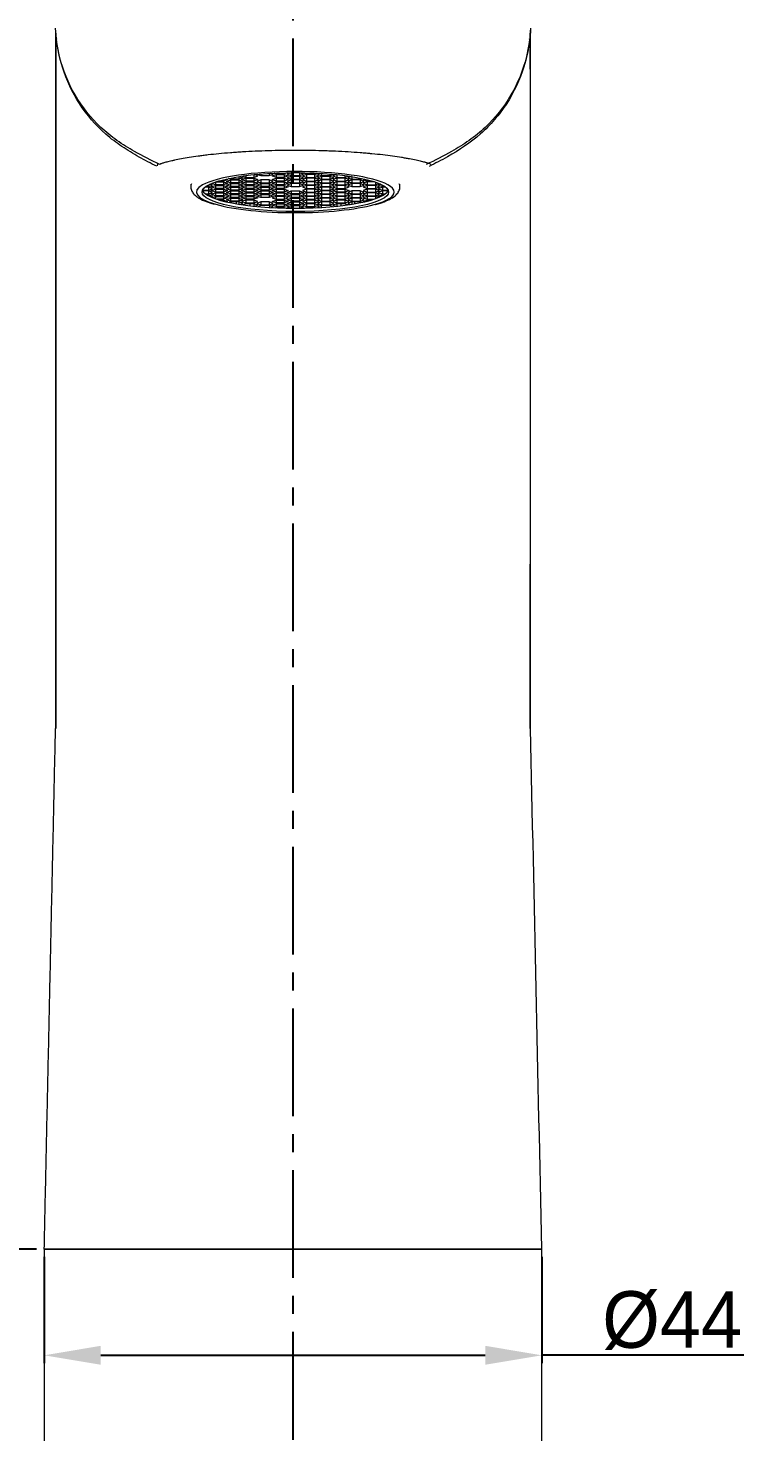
# Model space of a CAD drawing. Extents: x 8750 to 9170, y -15794 to -15200.
# Drawn here: x 8811.1 to 8874.4, y -15522.1 to -15398.1 of the extents above; entities that cross this region are included whole.
import ezdxf

# ---------------------------------------------------------------- set-up
doc = ezdxf.new("R2010")
doc.units = 0
doc.header["$MEASUREMENT"] = 0
doc.linetypes.add('CENTER2', pattern=[28.575, 19.05, -3.175, 3.175, -3.175])
doc.linetypes.add('HIDDEN2', pattern=[4.7625, 3.175, -1.5875])
doc.layers.get('DEFPOINTS').update_dxf_attribs({"linetype": 'CONTINUOUS'})
doc.layers.add('1', color=4, linetype='HIDDEN2', lineweight=13)
doc.layers.add('5', color=2, linetype='CONTINUOUS', lineweight=9)
doc.layers.add('CENTER', color=1, linetype='CENTER2')
doc.styles.get("Standard").update_dxf_attribs({"font": 'Gulim.ttf'})
doc.dimstyles.new('STANDARD$0', dxfattribs={"dimtxt": 3.5, "dimasz": 2.5, "dimexe": 0.7, "dimexo": 0.7, "dimgap": 0.5, "dimtad": 3, "dimdec": 4, "dimdsep": 46, "dimtxsty": 'Standard', "dimcen": 0, "dimclrd": 2, "dimclre": 2, "dimclrt": 4, "dimadec": 0, "dimazin": 0, "dimtp": 0.2, "dimtm": 0.1, "dimtfac": 0.5, "dimtdec": 4, "dimtmove": 1, "dimatfit": 3, "dimfxl": 0, "dimtolj": 1, "dimarcsym": 0})

# ---------------------------------------------------------------- blocks, each defined once
blk = doc.blocks.new('*D6')
at = {"layer": '5', "color": 2, "lineweight": -2}
for p, q in [((8813.33, -15395.96), (8797.39, -15395.96)), ((8798.09, -15400.96), (8798.09, -15500.96)), ((8811.84, -15505.96), (8797.39, -15505.96))]:
    blk.add_line(p, q, dxfattribs=at)
at = {"layer": '5', "color": 2}
for points in [[(8797.26, -15400.96), (8798.93, -15400.96), (8798.09, -15395.96)], [(8797.26, -15500.96), (8798.93, -15500.96), (8798.09, -15505.96)]]:
    blk.add_solid(points, dxfattribs=at)
at = {"layer": 'DEFPOINTS', "color": 0}
for p in [(8814.03, -15395.96), (8798.09, -15505.96), (8812.54, -15505.96)]:
    blk.add_point(p, dxfattribs=at)
at = {"layer": '5', "color": 4, "insert": (8793.57, -15446.9), "char_height": 5, "attachment_point": 5, "rotation": 90}
blk.add_mtext('\\A1;110', dxfattribs=at)
blk = doc.blocks.new('*D1')
at = {"layer": '5', "color": 2, "lineweight": -2}
for p, q in [((8812.53, -15506.66), (8812.53, -15516.05)), ((8856.53, -15506.66), (8856.53, -15516.05)), ((8817.53, -15515.35), (8851.53, -15515.35)), ((8874.4, -15515.35), (8856.53, -15515.35))]:
    blk.add_line(p, q, dxfattribs=at)
at = {"layer": '5', "color": 2}
for points in [[(8817.53, -15514.51), (8817.53, -15516.18), (8812.53, -15515.35)], [(8851.53, -15514.51), (8851.53, -15516.18), (8856.53, -15515.35)]]:
    blk.add_solid(points, dxfattribs=at)
at = {"layer": 'DEFPOINTS', "color": 0}
for p in [(8812.53, -15505.96), (8856.53, -15505.96), (8856.53, -15515.35)]:
    blk.add_point(p, dxfattribs=at)
at = {"layer": '5', "color": 4, "insert": (8868.06, -15512.28), "char_height": 5, "attachment_point": 5}
blk.add_mtext('\\A1;%%C44', dxfattribs=at)

msp = doc.modelspace()

# ---------------------------------------------------------------- linework, layer by layer
at = {"layer": '1', "color": 7, "linetype": 'Continuous', "lineweight": 18}
for p, q in [((8827.666, -15411.678), (8827.666, -15411.914)), ((8827.735, -15411.654), (8828.387, -15411.654)), ((8828.387, -15411.592), (8827.931, -15411.592)), ((8828.748, -15411.462), (8828.387, -15411.592)), ((8828.387, -15411.466), (8828.387, -15411.592)), ((8828.387, -15411.654), (8828.387, -15411.914)), ((8828.387, -15411.654), (8828.748, -15411.784)), ((8828.611, -15411.412), (8828.748, -15411.462)), ((8828.647, -15411.623), (8829.008, -15411.493)), ((8829.008, -15411.753), (8828.647, -15411.623)), ((8829.008, -15411.431), (8828.825, -15411.365)), ((8829.008, -15411.327), (8829.008, -15411.431)), ((8829.73, -15411.431), (8829.008, -15411.431)), ((8829.008, -15411.493), (8829.008, -15411.753)), ((8829.008, -15411.493), (8829.73, -15411.493)), ((8829.73, -15411.198), (8829.73, -15411.431)), ((8830.09, -15411.301), (8829.73, -15411.431)), ((8829.73, -15411.493), (8829.73, -15411.753)), ((8829.73, -15411.493), (8830.09, -15411.623)), ((8830.09, -15411.623), (8829.73, -15411.753)), ((8829.782, -15411.19), (8830.09, -15411.301)), ((8829.989, -15411.462), (8830.35, -15411.332)), ((8830.35, -15411.592), (8829.989, -15411.462)), ((8829.989, -15411.784), (8830.35, -15411.654)), ((8830.026, -15411.153), (8830.35, -15411.27)), ((8830.35, -15411.108), (8830.35, -15411.27)), ((8830.35, -15411.27), (8831.072, -15411.27)), ((8830.35, -15411.332), (8830.35, -15411.592)), ((8830.35, -15411.332), (8831.072, -15411.332)), ((8831.072, -15411.592), (8830.35, -15411.592)), ((8830.35, -15411.654), (8830.35, -15411.914)), ((8830.35, -15411.654), (8831.072, -15411.654)), ((8831.072, -15411.024), (8831.072, -15411.27)), ((8831.072, -15411.27), (8831.433, -15411.14)), ((8831.072, -15411.332), (8831.072, -15411.592)), ((8831.072, -15411.332), (8831.433, -15411.462)), ((8831.433, -15411.462), (8831.072, -15411.592)), ((8831.072, -15411.654), (8831.072, -15411.914)), ((8831.072, -15411.654), (8831.433, -15411.784)), ((8831.433, -15411.14), (8831.104, -15411.021)), ((8831.693, -15411.493), (8831.332, -15411.623)), ((8831.332, -15411.623), (8831.693, -15411.753)), ((8831.376, -15410.995), (8831.693, -15411.108)), ((8831.693, -15410.967), (8831.693, -15411.108)), ((8831.693, -15411.108), (8832.414, -15411.108)), ((8831.693, -15411.493), (8831.693, -15411.753)), ((8832.414, -15411.493), (8831.693, -15411.493)), ((8832.414, -15410.915), (8832.414, -15411.108)), ((8832.414, -15411.108), (8832.775, -15410.978)), ((8832.414, -15411.493), (8832.414, -15411.753)), ((8832.775, -15411.623), (8832.414, -15411.493)), ((8832.414, -15411.753), (8832.775, -15411.623)), ((8832.775, -15410.978), (8832.573, -15410.906)), ((8832.674, -15411.14), (8833.035, -15411.01)), ((8833.035, -15411.27), (8832.674, -15411.14)), ((8832.674, -15411.462), (8833.035, -15411.332)), ((8833.035, -15411.592), (8832.674, -15411.462)), ((8832.674, -15411.784), (8833.035, -15411.654)), ((8833.035, -15410.947), (8832.876, -15410.89)), ((8833.035, -15410.883), (8833.035, -15410.947)), ((8833.757, -15410.947), (8833.035, -15410.947)), ((8833.035, -15411.01), (8833.035, -15411.27)), ((8833.035, -15411.01), (8833.757, -15411.01)), ((8833.757, -15411.27), (8833.035, -15411.27)), ((8833.035, -15411.332), (8833.035, -15411.592)), ((8833.035, -15411.332), (8833.757, -15411.332)), ((8833.757, -15411.592), (8833.035, -15411.592)), ((8833.035, -15411.654), (8833.035, -15411.914)), ((8833.035, -15411.654), (8833.757, -15411.654)), ((8834.021, -15410.852), (8833.757, -15410.947)), ((8833.757, -15410.858), (8833.757, -15410.947)), ((8833.757, -15411.01), (8833.757, -15411.27)), ((8833.757, -15411.01), (8834.117, -15411.14)), ((8834.117, -15411.14), (8833.757, -15411.27)), ((8833.757, -15411.332), (8833.757, -15411.592)), ((8833.757, -15411.332), (8834.117, -15411.462)), ((8834.117, -15411.462), (8833.757, -15411.592)), ((8833.757, -15411.654), (8833.757, -15411.914)), ((8833.757, -15411.654), (8834.117, -15411.784)), ((8834.377, -15410.849), (8834.016, -15410.978)), ((8834.016, -15410.978), (8834.377, -15411.108)), ((8834.377, -15411.171), (8834.016, -15411.301)), ((8834.016, -15411.301), (8834.377, -15411.431)), ((8834.377, -15411.493), (8834.016, -15411.623)), ((8834.016, -15411.623), (8834.377, -15411.753)), ((8834.377, -15410.849), (8834.377, -15411.108)), ((8835.099, -15410.849), (8834.377, -15410.849)), ((8834.377, -15411.108), (8835.099, -15411.108)), ((8834.377, -15411.171), (8834.377, -15411.431)), ((8835.099, -15411.171), (8834.377, -15411.171)), ((8834.377, -15411.431), (8835.099, -15411.431)), ((8834.377, -15411.493), (8834.377, -15411.753)), ((8835.099, -15411.493), (8834.377, -15411.493)), ((8835.099, -15410.849), (8835.099, -15411.108)), ((8835.46, -15410.978), (8835.099, -15410.849)), ((8835.099, -15411.108), (8835.46, -15410.978)), ((8835.099, -15411.171), (8835.099, -15411.431)), ((8835.46, -15411.301), (8835.099, -15411.171)), ((8835.099, -15411.431), (8835.46, -15411.301)), ((8835.099, -15411.493), (8835.099, -15411.753)), ((8835.46, -15411.623), (8835.099, -15411.493)), ((8835.099, -15411.753), (8835.46, -15411.623)), ((8835.72, -15411.01), (8835.359, -15411.14)), ((8835.359, -15411.14), (8835.72, -15411.27)), ((8835.72, -15411.332), (8835.359, -15411.462)), ((8835.359, -15411.462), (8835.72, -15411.592)), ((8835.72, -15411.654), (8835.359, -15411.784)), ((8835.455, -15410.852), (8835.72, -15410.947)), ((8835.72, -15410.858), (8835.72, -15410.947)), ((8835.72, -15410.947), (8836.441, -15410.947)), ((8835.72, -15411.01), (8835.72, -15411.27)), ((8836.441, -15411.01), (8835.72, -15411.01)), ((8835.72, -15411.27), (8836.441, -15411.27)), ((8835.72, -15411.332), (8835.72, -15411.592)), ((8836.441, -15411.332), (8835.72, -15411.332)), ((8835.72, -15411.592), (8836.441, -15411.592)), ((8835.72, -15411.654), (8835.72, -15411.914)), ((8836.441, -15411.654), (8835.72, -15411.654)), ((8836.441, -15410.883), (8836.441, -15410.947)), ((8836.441, -15410.947), (8836.6, -15410.89)), ((8836.441, -15411.01), (8836.441, -15411.27)), ((8836.802, -15411.14), (8836.441, -15411.01)), ((8836.441, -15411.27), (8836.802, -15411.14)), ((8836.441, -15411.332), (8836.441, -15411.592)), ((8836.802, -15411.462), (8836.441, -15411.332)), ((8836.441, -15411.592), (8836.802, -15411.462)), ((8836.441, -15411.654), (8836.441, -15411.914)), ((8836.802, -15411.784), (8836.441, -15411.654)), ((8836.903, -15410.906), (8836.701, -15410.978)), ((8836.701, -15410.978), (8837.062, -15411.108)), ((8837.062, -15411.171), (8836.701, -15411.301)), ((8836.701, -15411.301), (8837.062, -15411.431)), ((8837.062, -15411.493), (8836.701, -15411.623)), ((8836.701, -15411.623), (8837.062, -15411.753)), ((8837.062, -15410.915), (8837.062, -15411.108)), ((8837.062, -15411.108), (8837.784, -15411.108)), ((8837.062, -15411.171), (8837.062, -15411.431)), ((8837.784, -15411.171), (8837.062, -15411.171)), ((8837.062, -15411.431), (8837.784, -15411.431)), ((8837.062, -15411.493), (8837.062, -15411.753)), ((8837.784, -15411.493), (8837.062, -15411.493)), ((8837.784, -15410.967), (8837.784, -15411.108)), ((8837.784, -15411.108), (8838.1, -15410.995)), ((8837.784, -15411.171), (8837.784, -15411.431)), ((8838.144, -15411.301), (8837.784, -15411.171)), ((8837.784, -15411.431), (8838.144, -15411.301)), ((8837.784, -15411.493), (8837.784, -15411.753)), ((8838.144, -15411.623), (8837.784, -15411.493)), ((8837.784, -15411.753), (8838.144, -15411.623)), ((8838.372, -15411.021), (8838.043, -15411.14)), ((8838.043, -15411.14), (8838.404, -15411.27)), ((8838.404, -15411.332), (8838.043, -15411.462)), ((8838.043, -15411.462), (8838.404, -15411.592)), ((8838.404, -15411.654), (8838.043, -15411.784)), ((8838.404, -15411.024), (8838.404, -15411.27)), ((8838.404, -15411.27), (8839.126, -15411.27)), ((8838.404, -15411.332), (8838.404, -15411.592)), ((8839.126, -15411.332), (8838.404, -15411.332)), ((8838.404, -15411.592), (8839.126, -15411.592)), ((8838.404, -15411.654), (8838.404, -15411.914)), ((8839.126, -15411.654), (8838.404, -15411.654)), ((8839.126, -15411.108), (8839.126, -15411.27)), ((8839.126, -15411.27), (8839.45, -15411.153)), ((8839.126, -15411.332), (8839.126, -15411.592)), ((8839.487, -15411.462), (8839.126, -15411.332)), ((8839.126, -15411.592), (8839.487, -15411.462)), ((8839.126, -15411.654), (8839.126, -15411.914)), ((8839.487, -15411.784), (8839.126, -15411.654)), ((8839.694, -15411.19), (8839.386, -15411.301)), ((8839.386, -15411.301), (8839.747, -15411.431)), ((8839.747, -15411.493), (8839.386, -15411.623)), ((8839.386, -15411.623), (8839.747, -15411.753)), ((8839.747, -15411.198), (8839.747, -15411.431)), ((8839.747, -15411.431), (8840.468, -15411.431)), ((8839.747, -15411.493), (8839.747, -15411.753)), ((8840.468, -15411.493), (8839.747, -15411.493)), ((8840.468, -15411.327), (8840.468, -15411.431)), ((8840.468, -15411.431), (8840.651, -15411.365)), ((8840.468, -15411.493), (8840.468, -15411.753)), ((8840.829, -15411.623), (8840.468, -15411.493)), ((8840.468, -15411.753), (8840.829, -15411.623)), ((8840.865, -15411.412), (8840.728, -15411.462)), ((8840.728, -15411.462), (8841.089, -15411.592)), ((8841.089, -15411.654), (8840.728, -15411.784)), ((8841.089, -15411.466), (8841.089, -15411.592)), ((8841.089, -15411.592), (8841.545, -15411.592)), ((8841.089, -15411.654), (8841.089, -15411.914)), ((8841.741, -15411.654), (8841.089, -15411.654)), ((8841.811, -15411.678), (8841.811, -15411.914)), ((8825.488, -15411.869), (8825.488, -15412.072)), ((8826.526, -15412.397), (8827.045, -15412.397)), ((8827.045, -15412.46), (8826.54, -15412.46)), ((8827.045, -15412.138), (8826.743, -15412.138)), ((8826.78, -15412.72), (8827.045, -15412.72)), ((8826.826, -15412.075), (8827.045, -15412.075)), ((8826.868, -15412.782), (8827.045, -15412.782)), ((8826.987, -15412.782), (8826.987, -15412.855)), ((8827.045, -15411.941), (8827.045, -15412.075)), ((8827.045, -15412.075), (8827.406, -15411.945)), ((8827.045, -15412.138), (8827.045, -15412.397)), ((8827.406, -15412.268), (8827.045, -15412.138)), ((8827.045, -15412.397), (8827.406, -15412.268)), ((8827.045, -15412.46), (8827.045, -15412.72)), ((8827.406, -15412.59), (8827.045, -15412.46)), ((8827.045, -15412.72), (8827.406, -15412.59)), ((8827.045, -15412.782), (8827.045, -15412.887)), ((8827.045, -15412.782), (8827.406, -15412.912)), ((8827.406, -15411.945), (8827.191, -15411.868)), ((8827.406, -15412.912), (8827.226, -15412.977)), ((8827.305, -15412.106), (8827.666, -15411.976)), ((8827.666, -15412.236), (8827.305, -15412.106)), ((8827.305, -15412.429), (8827.666, -15412.299)), ((8827.666, -15412.559), (8827.305, -15412.429)), ((8827.305, -15412.751), (8827.666, -15412.621)), ((8827.666, -15412.881), (8827.305, -15412.751)), ((8827.666, -15411.914), (8827.346, -15411.799)), ((8828.387, -15411.914), (8827.666, -15411.914)), ((8827.666, -15411.976), (8827.666, -15412.236)), ((8827.666, -15411.976), (8828.387, -15411.976)), ((8828.387, -15412.236), (8827.666, -15412.236)), ((8827.666, -15412.299), (8827.666, -15412.559)), ((8827.666, -15412.299), (8828.387, -15412.299)), ((8828.387, -15412.559), (8827.666, -15412.559)), ((8827.666, -15412.621), (8827.666, -15412.881)), ((8827.666, -15412.621), (8828.387, -15412.621)), ((8828.387, -15412.881), (8827.666, -15412.881)), ((8828.748, -15411.784), (8828.387, -15411.914)), ((8828.387, -15411.976), (8828.387, -15412.236)), ((8828.387, -15411.976), (8828.748, -15412.106)), ((8828.748, -15412.106), (8828.387, -15412.236)), ((8828.387, -15412.299), (8828.387, -15412.559)), ((8828.387, -15412.299), (8828.748, -15412.429)), ((8828.748, -15412.429), (8828.387, -15412.559)), ((8828.387, -15412.621), (8828.387, -15412.881)), ((8828.387, -15412.621), (8828.748, -15412.751)), ((8828.748, -15412.751), (8828.387, -15412.881)), ((8828.647, -15411.945), (8829.008, -15411.815)), ((8829.008, -15412.075), (8828.647, -15411.945)), ((8828.647, -15412.268), (8829.008, -15412.138)), ((8829.008, -15412.397), (8828.647, -15412.268)), ((8828.647, -15412.59), (8829.008, -15412.46)), ((8829.008, -15412.72), (8828.647, -15412.59)), ((8828.647, -15412.912), (8829.008, -15412.782)), ((8829.008, -15413.042), (8828.647, -15412.912)), ((8829.73, -15411.753), (8829.008, -15411.753)), ((8829.008, -15411.815), (8829.008, -15412.075)), ((8829.008, -15411.815), (8829.73, -15411.815)), ((8829.73, -15412.075), (8829.008, -15412.075)), ((8829.008, -15412.138), (8829.008, -15412.397)), ((8829.008, -15412.138), (8829.73, -15412.138)), ((8829.73, -15412.397), (8829.008, -15412.397)), ((8829.008, -15412.46), (8829.008, -15412.72)), ((8829.008, -15412.46), (8829.73, -15412.46)), ((8829.73, -15412.72), (8829.008, -15412.72)), ((8829.008, -15412.782), (8829.008, -15413.042)), ((8829.008, -15412.782), (8829.73, -15412.782)), ((8829.73, -15411.815), (8829.73, -15412.075)), ((8829.73, -15411.815), (8830.09, -15411.945)), ((8830.09, -15411.945), (8829.73, -15412.075)), ((8829.73, -15412.138), (8829.73, -15412.397)), ((8829.73, -15412.138), (8830.09, -15412.268)), ((8830.09, -15412.268), (8829.73, -15412.397)), ((8829.73, -15412.46), (8829.73, -15412.72)), ((8829.73, -15412.46), (8830.09, -15412.59)), ((8830.09, -15412.59), (8829.73, -15412.72)), ((8829.73, -15412.782), (8829.73, -15413.042)), ((8829.73, -15412.782), (8830.09, -15412.912)), ((8830.09, -15412.912), (8829.73, -15413.042)), ((8830.35, -15411.914), (8829.989, -15411.784)), ((8829.989, -15412.106), (8830.35, -15411.976)), ((8830.35, -15412.236), (8829.989, -15412.106)), ((8829.989, -15412.429), (8830.35, -15412.299)), ((8830.35, -15412.559), (8829.989, -15412.429)), ((8829.989, -15412.751), (8830.35, -15412.621)), ((8830.35, -15412.881), (8829.989, -15412.751)), ((8831.072, -15411.914), (8830.35, -15411.914)), ((8830.35, -15411.976), (8830.35, -15412.236)), ((8830.35, -15411.976), (8831.072, -15411.976)), ((8831.072, -15412.236), (8830.35, -15412.236)), ((8830.35, -15412.299), (8830.35, -15412.559)), ((8830.35, -15412.299), (8831.072, -15412.299)), ((8831.072, -15412.559), (8830.35, -15412.559)), ((8830.35, -15412.621), (8830.35, -15412.881)), ((8830.35, -15412.621), (8831.072, -15412.621)), ((8831.072, -15412.881), (8830.35, -15412.881)), ((8831.433, -15411.784), (8831.072, -15411.914)), ((8831.072, -15411.976), (8831.072, -15412.236)), ((8831.072, -15411.976), (8831.433, -15412.106)), ((8831.433, -15412.106), (8831.072, -15412.236)), ((8831.072, -15412.299), (8831.072, -15412.559)), ((8831.072, -15412.299), (8831.433, -15412.429)), ((8831.433, -15412.429), (8831.072, -15412.559)), ((8831.072, -15412.621), (8831.072, -15412.881)), ((8831.072, -15412.621), (8831.433, -15412.751)), ((8831.433, -15412.751), (8831.072, -15412.881)), ((8831.332, -15411.945), (8831.693, -15411.815)), ((8831.693, -15412.075), (8831.332, -15411.945)), ((8831.332, -15412.268), (8831.693, -15412.138)), ((8831.693, -15412.397), (8831.332, -15412.268)), ((8831.332, -15412.59), (8831.693, -15412.46)), ((8831.693, -15412.72), (8831.332, -15412.59)), ((8831.332, -15412.912), (8831.693, -15412.782)), ((8831.693, -15413.042), (8831.332, -15412.912)), ((8831.693, -15411.753), (8832.414, -15411.753)), ((8831.693, -15411.815), (8831.693, -15412.075)), ((8831.693, -15411.815), (8832.414, -15411.815)), ((8832.414, -15412.075), (8831.693, -15412.075)), ((8831.693, -15412.138), (8831.693, -15412.397)), ((8831.693, -15412.138), (8832.414, -15412.138)), ((8832.414, -15412.397), (8831.693, -15412.397)), ((8831.693, -15412.46), (8831.693, -15412.72)), ((8831.693, -15412.46), (8832.414, -15412.46)), ((8832.414, -15412.72), (8831.693, -15412.72)), ((8831.693, -15412.782), (8831.693, -15413.042)), ((8831.693, -15412.782), (8832.414, -15412.782)), ((8832.414, -15411.815), (8832.414, -15412.075)), ((8832.414, -15411.815), (8832.775, -15411.945)), ((8832.775, -15411.945), (8832.414, -15412.075)), ((8832.414, -15412.138), (8832.414, -15412.397)), ((8832.414, -15412.138), (8832.775, -15412.268)), ((8832.775, -15412.268), (8832.414, -15412.397)), ((8832.414, -15412.46), (8832.414, -15412.72)), ((8832.414, -15412.46), (8832.775, -15412.59)), ((8832.775, -15412.59), (8832.414, -15412.72)), ((8832.414, -15412.782), (8832.414, -15413.042)), ((8832.414, -15412.782), (8832.775, -15412.912)), ((8832.775, -15412.912), (8832.414, -15413.042)), ((8833.035, -15411.914), (8832.674, -15411.784)), ((8832.674, -15412.106), (8833.035, -15411.976)), ((8833.035, -15412.236), (8832.674, -15412.106)), ((8832.674, -15412.429), (8833.035, -15412.299)), ((8833.035, -15412.559), (8832.674, -15412.429)), ((8832.674, -15412.751), (8833.035, -15412.621)), ((8833.035, -15412.881), (8832.674, -15412.751)), ((8833.757, -15411.914), (8833.035, -15411.914)), ((8833.035, -15411.976), (8833.035, -15412.236)), ((8833.035, -15411.976), (8833.757, -15411.976)), ((8833.757, -15412.236), (8833.035, -15412.236)), ((8833.035, -15412.299), (8833.035, -15412.559)), ((8833.035, -15412.299), (8833.757, -15412.299)), ((8833.757, -15412.559), (8833.035, -15412.559)), ((8833.035, -15412.621), (8833.035, -15412.881)), ((8833.035, -15412.621), (8833.757, -15412.621)), ((8833.757, -15412.881), (8833.035, -15412.881)), ((8834.117, -15411.784), (8833.757, -15411.914)), ((8833.757, -15411.976), (8833.757, -15412.236)), ((8833.757, -15411.976), (8834.117, -15412.106)), ((8834.117, -15412.106), (8833.757, -15412.236)), ((8833.757, -15412.299), (8833.757, -15412.559)), ((8833.757, -15412.299), (8834.117, -15412.429)), ((8834.117, -15412.429), (8833.757, -15412.559)), ((8833.757, -15412.621), (8833.757, -15412.881)), ((8833.757, -15412.621), (8834.117, -15412.751)), ((8834.117, -15412.751), (8833.757, -15412.881)), ((8834.377, -15411.815), (8834.016, -15411.945)), ((8834.016, -15411.945), (8834.377, -15412.075)), ((8834.016, -15412.59), (8834.377, -15412.46)), ((8834.377, -15412.72), (8834.016, -15412.59)), ((8834.016, -15412.912), (8834.377, -15412.782)), ((8834.377, -15413.042), (8834.016, -15412.912)), ((8834.377, -15411.753), (8835.099, -15411.753)), ((8834.377, -15411.815), (8834.377, -15412.075)), ((8835.099, -15411.815), (8834.377, -15411.815)), ((8834.377, -15412.075), (8835.099, -15412.075)), ((8834.377, -15412.46), (8834.377, -15412.72)), ((8834.377, -15412.46), (8835.099, -15412.46)), ((8835.099, -15412.72), (8834.377, -15412.72)), ((8834.377, -15412.782), (8834.377, -15413.042)), ((8834.377, -15412.782), (8835.099, -15412.782)), ((8835.099, -15411.815), (8835.099, -15412.075)), ((8835.46, -15411.945), (8835.099, -15411.815)), ((8835.099, -15412.075), (8835.46, -15411.945)), ((8835.099, -15412.46), (8835.099, -15412.72)), ((8835.099, -15412.46), (8835.46, -15412.59)), ((8835.46, -15412.59), (8835.099, -15412.72)), ((8835.099, -15412.782), (8835.099, -15413.042)), ((8835.099, -15412.782), (8835.46, -15412.912)), ((8835.46, -15412.912), (8835.099, -15413.042)), ((8835.359, -15411.784), (8835.72, -15411.914)), ((8835.72, -15411.976), (8835.359, -15412.106)), ((8835.359, -15412.106), (8835.72, -15412.236)), ((8835.72, -15412.299), (8835.359, -15412.429)), ((8835.359, -15412.429), (8835.72, -15412.559)), ((8835.72, -15412.621), (8835.359, -15412.751)), ((8835.359, -15412.751), (8835.72, -15412.881)), ((8835.72, -15411.914), (8836.441, -15411.914)), ((8835.72, -15411.976), (8835.72, -15412.236)), ((8836.441, -15411.976), (8835.72, -15411.976)), ((8835.72, -15412.236), (8836.441, -15412.236)), ((8835.72, -15412.299), (8835.72, -15412.559)), ((8836.441, -15412.299), (8835.72, -15412.299)), ((8835.72, -15412.559), (8836.441, -15412.559)), ((8835.72, -15412.621), (8835.72, -15412.881)), ((8836.441, -15412.621), (8835.72, -15412.621)), ((8835.72, -15412.881), (8836.441, -15412.881)), ((8836.441, -15411.914), (8836.802, -15411.784)), ((8836.441, -15411.976), (8836.441, -15412.236)), ((8836.802, -15412.106), (8836.441, -15411.976)), ((8836.441, -15412.236), (8836.802, -15412.106)), ((8836.441, -15412.299), (8836.441, -15412.559)), ((8836.802, -15412.429), (8836.441, -15412.299)), ((8836.441, -15412.559), (8836.802, -15412.429)), ((8836.441, -15412.621), (8836.441, -15412.881)), ((8836.802, -15412.751), (8836.441, -15412.621)), ((8836.441, -15412.881), (8836.802, -15412.751)), ((8837.062, -15411.815), (8836.701, -15411.945)), ((8836.701, -15411.945), (8837.062, -15412.075)), ((8837.062, -15412.138), (8836.701, -15412.268)), ((8836.701, -15412.268), (8837.062, -15412.397)), ((8837.062, -15412.46), (8836.701, -15412.59)), ((8836.701, -15412.59), (8837.062, -15412.72)), ((8837.062, -15412.782), (8836.701, -15412.912)), ((8836.701, -15412.912), (8837.062, -15413.042)), ((8837.062, -15411.753), (8837.784, -15411.753)), ((8837.062, -15411.815), (8837.062, -15412.075)), ((8837.784, -15411.815), (8837.062, -15411.815)), ((8837.062, -15412.075), (8837.784, -15412.075)), ((8837.062, -15412.138), (8837.062, -15412.397)), ((8837.784, -15412.138), (8837.062, -15412.138)), ((8837.062, -15412.397), (8837.784, -15412.397)), ((8837.062, -15412.46), (8837.062, -15412.72)), ((8837.784, -15412.46), (8837.062, -15412.46)), ((8837.062, -15412.72), (8837.784, -15412.72)), ((8837.062, -15412.782), (8837.062, -15413.042)), ((8837.784, -15412.782), (8837.062, -15412.782)), ((8837.784, -15411.815), (8837.784, -15412.075)), ((8838.144, -15411.945), (8837.784, -15411.815)), ((8837.784, -15412.075), (8838.144, -15411.945)), ((8837.784, -15412.138), (8837.784, -15412.397)), ((8838.144, -15412.268), (8837.784, -15412.138)), ((8837.784, -15412.397), (8838.144, -15412.268)), ((8837.784, -15412.46), (8837.784, -15412.72)), ((8838.144, -15412.59), (8837.784, -15412.46)), ((8837.784, -15412.72), (8838.144, -15412.59)), ((8837.784, -15412.782), (8837.784, -15413.042)), ((8838.144, -15412.912), (8837.784, -15412.782)), ((8837.784, -15413.042), (8838.144, -15412.912)), ((8838.043, -15411.784), (8838.404, -15411.914)), ((8838.404, -15411.976), (8838.043, -15412.106)), ((8838.043, -15412.106), (8838.404, -15412.236)), ((8838.043, -15412.429), (8838.404, -15412.299)), ((8838.404, -15412.559), (8838.043, -15412.429)), ((8838.404, -15412.621), (8838.043, -15412.751)), ((8838.043, -15412.751), (8838.404, -15412.881)), ((8838.404, -15411.914), (8839.126, -15411.914)), ((8838.404, -15411.976), (8838.404, -15412.236)), ((8839.126, -15411.976), (8838.404, -15411.976)), ((8838.404, -15412.236), (8839.126, -15412.236)), ((8838.404, -15412.299), (8838.404, -15412.559)), ((8838.404, -15412.299), (8839.126, -15412.299)), ((8839.126, -15412.559), (8838.404, -15412.559)), ((8838.404, -15412.621), (8838.404, -15412.881)), ((8839.126, -15412.621), (8838.404, -15412.621)), ((8838.404, -15412.881), (8839.126, -15412.881)), ((8839.126, -15411.914), (8839.487, -15411.784)), ((8839.126, -15411.976), (8839.126, -15412.236)), ((8839.487, -15412.106), (8839.126, -15411.976)), ((8839.126, -15412.236), (8839.487, -15412.106)), ((8839.126, -15412.299), (8839.126, -15412.559)), ((8839.126, -15412.299), (8839.487, -15412.429)), ((8839.487, -15412.429), (8839.126, -15412.559)), ((8839.126, -15412.621), (8839.126, -15412.881)), ((8839.487, -15412.751), (8839.126, -15412.621)), ((8839.126, -15412.881), (8839.487, -15412.751)), ((8839.747, -15411.815), (8839.386, -15411.945)), ((8839.386, -15411.945), (8839.747, -15412.075)), ((8839.747, -15412.46), (8839.386, -15412.59)), ((8839.386, -15412.59), (8839.747, -15412.72)), ((8839.747, -15412.782), (8839.386, -15412.912)), ((8839.386, -15412.912), (8839.747, -15413.042)), ((8839.747, -15411.753), (8840.468, -15411.753)), ((8839.747, -15411.815), (8839.747, -15412.075)), ((8840.468, -15411.815), (8839.747, -15411.815)), ((8839.747, -15412.075), (8840.468, -15412.075)), ((8839.747, -15412.46), (8839.747, -15412.72)), ((8840.468, -15412.46), (8839.747, -15412.46)), ((8839.747, -15412.72), (8840.468, -15412.72)), ((8839.747, -15412.782), (8839.747, -15413.042)), ((8840.468, -15412.782), (8839.747, -15412.782)), ((8840.468, -15411.815), (8840.468, -15412.075)), ((8840.829, -15411.945), (8840.468, -15411.815)), ((8840.468, -15412.075), (8840.829, -15411.945)), ((8840.468, -15412.46), (8840.468, -15412.72)), ((8840.829, -15412.59), (8840.468, -15412.46)), ((8840.468, -15412.72), (8840.829, -15412.59)), ((8840.468, -15412.782), (8840.468, -15413.042)), ((8840.829, -15412.912), (8840.468, -15412.782)), ((8840.468, -15413.042), (8840.829, -15412.912)), ((8840.728, -15411.784), (8841.089, -15411.914)), ((8841.089, -15411.976), (8840.728, -15412.106)), ((8840.728, -15412.106), (8841.089, -15412.236)), ((8841.089, -15412.299), (8840.728, -15412.429)), ((8840.728, -15412.429), (8841.089, -15412.559)), ((8841.089, -15412.621), (8840.728, -15412.751)), ((8840.728, -15412.751), (8841.089, -15412.881)), ((8841.089, -15411.914), (8841.811, -15411.914)), ((8841.089, -15411.976), (8841.089, -15412.236)), ((8841.811, -15411.976), (8841.089, -15411.976)), ((8841.089, -15412.236), (8841.811, -15412.236)), ((8841.089, -15412.299), (8841.089, -15412.559)), ((8841.811, -15412.299), (8841.089, -15412.299)), ((8841.089, -15412.559), (8841.811, -15412.559)), ((8841.089, -15412.621), (8841.089, -15412.881)), ((8841.811, -15412.621), (8841.089, -15412.621)), ((8841.089, -15412.881), (8841.811, -15412.881)), ((8841.811, -15411.914), (8842.13, -15411.799)), ((8841.811, -15411.976), (8841.811, -15412.236)), ((8842.171, -15412.106), (8841.811, -15411.976)), ((8841.811, -15412.236), (8842.171, -15412.106)), ((8841.811, -15412.299), (8841.811, -15412.559)), ((8842.171, -15412.429), (8841.811, -15412.299)), ((8841.811, -15412.559), (8842.171, -15412.429)), ((8841.811, -15412.621), (8841.811, -15412.881)), ((8842.171, -15412.751), (8841.811, -15412.621)), ((8841.811, -15412.881), (8842.171, -15412.751)), ((8842.285, -15411.868), (8842.07, -15411.945)), ((8842.07, -15411.945), (8842.431, -15412.075)), ((8842.431, -15412.138), (8842.07, -15412.268)), ((8842.07, -15412.268), (8842.431, -15412.397)), ((8842.431, -15412.46), (8842.07, -15412.59)), ((8842.07, -15412.59), (8842.431, -15412.72)), ((8842.07, -15412.912), (8842.431, -15412.782)), ((8842.25, -15412.977), (8842.07, -15412.912)), ((8842.431, -15411.941), (8842.431, -15412.075)), ((8842.431, -15412.075), (8842.65, -15412.075)), ((8842.431, -15412.138), (8842.431, -15412.397)), ((8842.733, -15412.138), (8842.431, -15412.138)), ((8842.431, -15412.397), (8842.95, -15412.397)), ((8842.431, -15412.46), (8842.431, -15412.72)), ((8842.936, -15412.46), (8842.431, -15412.46)), ((8842.431, -15412.72), (8842.696, -15412.72)), ((8842.431, -15412.782), (8842.431, -15412.887)), ((8842.431, -15412.782), (8842.608, -15412.782)), ((8842.489, -15412.782), (8842.489, -15412.855)), ((8843.988, -15412.072), (8843.988, -15411.869)), ((8827.384, -15413.045), (8827.666, -15412.943)), ((8827.666, -15412.943), (8827.666, -15413.151)), ((8827.666, -15412.943), (8828.387, -15412.943)), ((8828.387, -15413.203), (8827.823, -15413.203)), ((8828.028, -15413.266), (8828.387, -15413.266)), ((8828.387, -15412.943), (8828.387, -15413.203)), ((8828.387, -15412.943), (8828.748, -15413.073)), ((8828.748, -15413.073), (8828.387, -15413.203)), ((8828.387, -15413.266), (8828.748, -15413.395)), ((8828.477, -15413.298), (8828.477, -15413.384)), ((8828.647, -15413.234), (8829.008, -15413.104)), ((8829.008, -15413.364), (8828.647, -15413.234)), ((8828.748, -15413.395), (8828.66, -15413.427)), ((8829.008, -15413.427), (8828.875, -15413.474)), ((8829.73, -15413.042), (8829.008, -15413.042)), ((8829.008, -15413.104), (8829.008, -15413.364)), ((8829.008, -15413.104), (8829.73, -15413.104)), ((8829.73, -15413.364), (8829.008, -15413.364)), ((8829.73, -15413.427), (8829.008, -15413.427)), ((8829.506, -15413.427), (8829.506, -15413.594)), ((8829.73, -15413.104), (8829.73, -15413.364)), ((8829.73, -15413.104), (8830.09, -15413.234)), ((8830.09, -15413.234), (8829.73, -15413.364)), ((8829.73, -15413.427), (8829.73, -15413.631)), ((8830.09, -15413.557), (8829.73, -15413.427)), ((8829.838, -15413.647), (8830.09, -15413.557)), ((8829.989, -15413.073), (8830.35, -15412.943)), ((8830.35, -15413.203), (8829.989, -15413.073)), ((8830.35, -15413.266), (8829.989, -15413.395)), ((8829.989, -15413.395), (8830.35, -15413.525)), ((8830.35, -15413.588), (8830.084, -15413.684)), ((8830.169, -15413.653), (8830.169, -15413.696)), ((8830.35, -15412.943), (8830.35, -15413.203)), ((8830.35, -15412.943), (8831.072, -15412.943)), ((8831.072, -15413.203), (8830.35, -15413.203)), ((8830.35, -15413.265), (8830.35, -15413.525)), ((8831.072, -15413.266), (8830.35, -15413.266)), ((8830.35, -15413.525), (8831.072, -15413.525)), ((8831.072, -15413.588), (8830.35, -15413.588)), ((8830.713, -15413.588), (8830.713, -15413.765)), ((8831.072, -15412.943), (8831.072, -15413.203)), ((8831.072, -15412.943), (8831.433, -15413.073)), ((8831.433, -15413.073), (8831.072, -15413.203)), ((8831.072, -15413.265), (8831.072, -15413.525)), ((8831.433, -15413.395), (8831.072, -15413.266)), ((8831.072, -15413.525), (8831.433, -15413.395)), ((8831.072, -15413.588), (8831.072, -15413.804)), ((8831.433, -15413.718), (8831.072, -15413.588)), ((8831.166, -15413.814), (8831.433, -15413.718)), ((8831.693, -15413.427), (8831.332, -15413.557)), ((8831.332, -15413.557), (8831.693, -15413.687)), ((8831.693, -15413.749), (8831.44, -15413.84)), ((8831.444, -15413.839), (8831.444, -15413.84)), ((8832.414, -15413.042), (8831.693, -15413.042)), ((8831.693, -15413.427), (8831.693, -15413.687)), ((8832.414, -15413.427), (8831.693, -15413.427)), ((8831.693, -15413.687), (8832.414, -15413.687)), ((8832.414, -15413.749), (8831.693, -15413.749)), ((8832.414, -15413.427), (8832.414, -15413.687)), ((8832.775, -15413.557), (8832.414, -15413.427)), ((8832.414, -15413.687), (8832.775, -15413.557)), ((8832.775, -15413.879), (8832.414, -15413.749)), ((8832.461, -15413.766), (8832.461, -15413.916)), ((8832.643, -15413.927), (8832.775, -15413.879)), ((8833.035, -15412.943), (8832.674, -15413.073)), ((8832.674, -15413.073), (8833.035, -15413.203)), ((8832.674, -15413.395), (8833.035, -15413.266)), ((8833.035, -15413.525), (8832.674, -15413.395)), ((8832.674, -15413.718), (8833.035, -15413.588)), ((8833.035, -15413.848), (8832.674, -15413.718)), ((8832.946, -15413.942), (8833.035, -15413.91)), ((8833.035, -15412.943), (8833.035, -15413.203)), ((8833.757, -15412.943), (8833.035, -15412.943)), ((8833.035, -15413.203), (8833.757, -15413.203)), ((8833.035, -15413.265), (8833.035, -15413.525)), ((8833.035, -15413.266), (8833.757, -15413.266)), ((8833.757, -15413.525), (8833.035, -15413.525)), ((8833.035, -15413.588), (8833.035, -15413.848)), ((8833.035, -15413.588), (8833.757, -15413.588)), ((8833.757, -15413.848), (8833.035, -15413.848)), ((8833.035, -15413.91), (8833.757, -15413.91)), ((8833.757, -15412.943), (8833.757, -15413.203)), ((8834.117, -15413.073), (8833.757, -15412.943)), ((8833.757, -15413.203), (8834.117, -15413.073)), ((8833.757, -15413.265), (8833.757, -15413.525)), ((8833.757, -15413.266), (8834.117, -15413.395)), ((8834.117, -15413.395), (8833.757, -15413.525)), ((8833.757, -15413.588), (8833.757, -15413.848)), ((8833.757, -15413.588), (8834.117, -15413.718)), ((8834.117, -15413.718), (8833.757, -15413.848)), ((8833.757, -15413.91), (8833.936, -15413.975)), ((8834.016, -15413.234), (8834.377, -15413.104)), ((8834.377, -15413.364), (8834.016, -15413.234)), ((8834.016, -15413.557), (8834.377, -15413.427)), ((8834.377, -15413.687), (8834.016, -15413.557)), ((8834.016, -15413.879), (8834.377, -15413.749)), ((8834.298, -15413.98), (8834.016, -15413.879)), ((8835.099, -15413.042), (8834.377, -15413.042)), ((8834.377, -15413.104), (8834.377, -15413.364)), ((8834.377, -15413.104), (8835.099, -15413.104)), ((8835.099, -15413.364), (8834.377, -15413.364)), ((8834.377, -15413.427), (8834.377, -15413.687)), ((8834.377, -15413.427), (8835.099, -15413.427)), ((8835.099, -15413.687), (8834.377, -15413.687)), ((8834.377, -15413.749), (8834.377, -15413.981)), ((8834.377, -15413.749), (8835.099, -15413.749)), ((8835.099, -15413.104), (8835.099, -15413.364)), ((8835.099, -15413.104), (8835.46, -15413.234)), ((8835.46, -15413.234), (8835.099, -15413.364)), ((8835.099, -15413.427), (8835.099, -15413.687)), ((8835.099, -15413.427), (8835.46, -15413.557)), ((8835.46, -15413.557), (8835.099, -15413.687)), ((8835.099, -15413.749), (8835.099, -15413.981)), ((8835.099, -15413.749), (8835.46, -15413.879)), ((8835.46, -15413.879), (8835.178, -15413.98)), ((8835.72, -15412.943), (8835.359, -15413.073)), ((8835.359, -15413.073), (8835.72, -15413.203)), ((8835.72, -15413.266), (8835.359, -15413.395)), ((8835.359, -15413.395), (8835.72, -15413.525)), ((8835.72, -15413.588), (8835.359, -15413.718)), ((8835.359, -15413.718), (8835.72, -15413.848)), ((8835.54, -15413.975), (8835.72, -15413.91)), ((8835.72, -15412.943), (8835.72, -15413.203)), ((8836.441, -15412.943), (8835.72, -15412.943)), ((8835.72, -15413.203), (8836.441, -15413.203)), ((8835.72, -15413.265), (8835.72, -15413.525)), ((8836.441, -15413.266), (8835.72, -15413.266)), ((8835.72, -15413.525), (8836.441, -15413.525)), ((8835.72, -15413.588), (8835.72, -15413.848)), ((8836.441, -15413.588), (8835.72, -15413.588)), ((8835.72, -15413.848), (8836.441, -15413.848)), ((8835.72, -15413.91), (8836.441, -15413.91)), ((8836.441, -15412.943), (8836.441, -15413.203)), ((8836.802, -15413.073), (8836.441, -15412.943)), ((8836.441, -15413.203), (8836.802, -15413.073)), ((8836.441, -15413.265), (8836.441, -15413.525)), ((8836.802, -15413.395), (8836.441, -15413.266)), ((8836.441, -15413.525), (8836.802, -15413.395)), ((8836.441, -15413.588), (8836.441, -15413.848)), ((8836.802, -15413.718), (8836.441, -15413.588)), ((8836.441, -15413.848), (8836.802, -15413.718)), ((8836.441, -15413.91), (8836.53, -15413.942)), ((8837.062, -15413.104), (8836.701, -15413.234)), ((8836.701, -15413.234), (8837.062, -15413.364)), ((8837.062, -15413.427), (8836.701, -15413.557)), ((8836.701, -15413.557), (8837.062, -15413.687)), ((8837.062, -15413.749), (8836.701, -15413.879)), ((8836.701, -15413.879), (8836.834, -15413.927)), ((8837.015, -15413.766), (8837.015, -15413.916)), ((8837.062, -15413.042), (8837.784, -15413.042)), ((8837.062, -15413.104), (8837.062, -15413.364)), ((8837.784, -15413.104), (8837.062, -15413.104)), ((8837.062, -15413.364), (8837.784, -15413.364)), ((8837.062, -15413.427), (8837.062, -15413.687)), ((8837.784, -15413.427), (8837.062, -15413.427)), ((8837.062, -15413.687), (8837.784, -15413.687)), ((8837.784, -15413.749), (8837.062, -15413.749)), ((8837.784, -15413.104), (8837.784, -15413.364)), ((8838.144, -15413.234), (8837.784, -15413.104)), ((8837.784, -15413.364), (8838.144, -15413.234)), ((8837.784, -15413.427), (8837.784, -15413.687)), ((8838.144, -15413.557), (8837.784, -15413.427)), ((8837.784, -15413.687), (8838.144, -15413.557)), ((8838.036, -15413.84), (8837.784, -15413.749)), ((8838.032, -15413.839), (8838.032, -15413.84)), ((8838.404, -15412.943), (8838.043, -15413.073)), ((8838.043, -15413.073), (8838.404, -15413.203)), ((8838.404, -15413.266), (8838.043, -15413.395)), ((8838.043, -15413.395), (8838.404, -15413.525)), ((8838.404, -15413.588), (8838.043, -15413.718)), ((8838.043, -15413.718), (8838.31, -15413.814)), ((8838.404, -15412.943), (8838.404, -15413.203)), ((8839.126, -15412.943), (8838.404, -15412.943)), ((8838.404, -15413.203), (8839.126, -15413.203)), ((8838.404, -15413.265), (8838.404, -15413.525)), ((8839.126, -15413.266), (8838.404, -15413.266)), ((8838.404, -15413.525), (8839.126, -15413.525)), ((8838.404, -15413.588), (8838.404, -15413.804)), ((8839.126, -15413.588), (8838.404, -15413.588)), ((8838.763, -15413.588), (8838.763, -15413.765)), ((8839.126, -15412.943), (8839.126, -15413.203)), ((8839.487, -15413.073), (8839.126, -15412.943)), ((8839.126, -15413.203), (8839.487, -15413.073)), ((8839.126, -15413.265), (8839.126, -15413.525)), ((8839.487, -15413.395), (8839.126, -15413.266)), ((8839.126, -15413.525), (8839.487, -15413.395)), ((8839.392, -15413.684), (8839.126, -15413.588)), ((8839.307, -15413.653), (8839.307, -15413.696)), ((8839.747, -15413.104), (8839.386, -15413.234)), ((8839.386, -15413.234), (8839.747, -15413.364)), ((8839.747, -15413.427), (8839.386, -15413.557)), ((8839.386, -15413.557), (8839.638, -15413.647)), ((8839.747, -15413.042), (8840.468, -15413.042)), ((8839.747, -15413.104), (8839.747, -15413.364)), ((8840.468, -15413.104), (8839.747, -15413.104)), ((8839.747, -15413.364), (8840.468, -15413.364)), ((8839.747, -15413.427), (8839.747, -15413.631)), ((8840.468, -15413.427), (8839.747, -15413.427)), ((8839.971, -15413.427), (8839.971, -15413.594)), ((8840.468, -15413.104), (8840.468, -15413.364)), ((8840.829, -15413.234), (8840.468, -15413.104)), ((8840.468, -15413.364), (8840.829, -15413.234)), ((8840.601, -15413.474), (8840.468, -15413.427)), ((8841.089, -15412.943), (8840.728, -15413.073)), ((8840.728, -15413.073), (8841.089, -15413.203)), ((8840.728, -15413.395), (8841.089, -15413.266)), ((8840.816, -15413.427), (8840.728, -15413.395)), ((8841, -15413.298), (8841, -15413.384)), ((8841.089, -15412.943), (8841.089, -15413.203)), ((8841.811, -15412.943), (8841.089, -15412.943)), ((8841.089, -15413.203), (8841.653, -15413.203)), ((8841.089, -15413.266), (8841.448, -15413.266)), ((8841.811, -15412.943), (8841.811, -15413.151)), ((8842.092, -15413.045), (8841.811, -15412.943)), ((8812.534, -15505.959), (8812.534, -15653.459)), ((8812.534, -15505.959), (8856.534, -15505.959)), ((8856.534, -15653.459), (8856.534, -15505.959))]:
    msp.add_line(p, q, dxfattribs=at)
for centre, major_axis, start_param, end_param in [((8834.534, -15410.238), (12, 0), 3.0609913, 3.1415927), ((8834.738, -15412.561), (8.75, 0), 0.3661918, 2.7899307), ((8834.738, -15412.268), (-8.25, 0), 0.0758892, 3.0657038), ((8834.738, -15412.072), (-9.25, 0), 3.1415927, 3.1545517), ((8834.738, -15412.561), (8.75, 0), 3.7775689, 4.712389), ((8834.738, -15412.561), (8.75, 0), 4.712389, 5.6314031)]:
    msp.add_ellipse(centre, major_axis=major_axis, ratio=0.2079117, start_param=start_param, end_param=end_param, dxfattribs=at)
msp.add_ellipse((8834.738, -15412.561), major_axis=(-8.25, 0), ratio=0.2079117, dxfattribs=at)
at = {"layer": '1', "color": 1, "linetype": 'Continuous', "lineweight": 13}
for centre, major_axis, start_param, end_param in [((8834.738, -15412.072), (-9.25, 0), 6.1588963, 6.2824002), ((8834.738, -15412.561), (8.75, 0), 2.7899307, 3.7775689), ((8834.738, -15412.561), (8.75, 0), 5.6314031, 6.2831853), ((8834.738, -15412.561), (8.75, 0), 0, 0.3661918), ((8834.738, -15412.072), (-9.25, 0), 3.1545517, 3.2658817)]:
    msp.add_ellipse(centre, major_axis=major_axis, ratio=0.2079117, start_param=start_param, end_param=end_param, dxfattribs=at)
at = {"layer": '1', "color": 7, "linetype": 'Continuous', "lineweight": 18}
for points, knots in [([(8822.754, -15410.125), (8821.993, -15409.774), (8820.975, -15409.25), (8819.727, -15408.513), (8818.702, -15407.845), (8817.041, -15406.488), (8815.12, -15404.071), (8813.868, -15400.985), (8813.572, -15398.921), (8813.534, -15398.07)], [0, 0, 0, 0, 0.1564307, 0.2134772, 0.2705238, 0.3846169, 0.6128031, 0.8409893, 1, 1, 1, 1]), ([(8813.534, -15398.249), (8813.534, -15398.318), (8813.534, -15398.482), (8813.534, -15398.688), (8813.534, -15398.835), (8813.534, -15398.866), (8813.534, -15398.927), (8813.534, -15399.022), (8813.534, -15399.123), (8813.534, -15399.474), (8813.534, -15400.123), (8813.534, -15400.949), (8813.534, -15401.52), (8813.534, -15401.695), (8813.534, -15401.877), (8813.534, -15401.999), (8813.534, -15402.061), (8813.534, -15402.374), (8813.534, -15402.635), (8813.534, -15403.445), (8813.534, -15404.025), (8813.534, -15405.26), (8813.534, -15406.573), (8813.534, -15408.037), (8813.534, -15409.578), (8813.534, -15410.388), (8813.534, -15411.448), (8813.534, -15411.663), (8813.534, -15411.989), (8813.534, -15412.098), (8813.534, -15412.317), (8813.534, -15412.867), (8813.534, -15413.428), (8813.534, -15414.796), (8813.534, -15415.736), (8813.534, -15417.674), (8813.534, -15418.671), (8813.534, -15420.722), (8813.534, -15421.775), (8813.534, -15423.938), (8813.534, -15425.048), (8813.534, -15426.329), (8813.534, -15426.472), (8813.534, -15426.758), (8813.534, -15427.189), (8813.534, -15427.621), (8813.534, -15428.488), (8813.534, -15429.07), (8813.534, -15430.828), (8813.534, -15432.015), (8813.534, -15434.419), (8813.534, -15435.635), (8813.534, -15437.482), (8813.534, -15438.102), (8813.534, -15439.348), (8813.534, -15439.975), (8813.534, -15440.921), (8813.534, -15441.238), (8813.534, -15441.872), (8813.534, -15442.191), (8813.534, -15442.829), (8813.534, -15443.149), (8813.534, -15443.631), (8813.534, -15443.791), (8813.534, -15444.113), (8813.534, -15444.275), (8813.534, -15445.725), (8813.534, -15447.015), (8813.534, -15448.953), (8813.534, -15449.599), (8813.534, -15450.569), (8813.534, -15450.892), (8813.534, -15451.377), (8813.534, -15451.539), (8813.534, -15451.863), (8813.534, -15452.024), (8813.534, -15452.51), (8813.534, -15452.834), (8813.534, -15453.32), (8813.534, -15453.482), (8813.534, -15453.806), (8813.534, -15454.615), (8813.534, -15455.425), (8813.534, -15457.368), (8813.534, -15458.663), (8813.534, -15459.959)], [0, 0, 0, 0, 0.0210039, 0.0432538, 0.0432538, 0.0488163, 0.0488163, 0.0543788, 0.0655037, 0.0655037, 0.1100035, 0.1545034, 0.1545034, 0.1656283, 0.1711908, 0.1711908, 0.1767533, 0.1767533, 0.1990032, 0.1990032, 0.243503, 0.243503, 0.2880028, 0.3325027, 0.3325027, 0.3770025, 0.3770025, 0.3881274, 0.3881274, 0.3936899, 0.3936899, 0.3992524, 0.4215023, 0.4215023, 0.4660021, 0.4660021, 0.5105019, 0.5105019, 0.5550018, 0.5550018, 0.5995016, 0.5995016, 0.6050641, 0.6050641, 0.6106266, 0.6217515, 0.6217515, 0.6440014, 0.6440014, 0.6885012, 0.6885012, 0.7330011, 0.7330011, 0.755251, 0.755251, 0.7775009, 0.7775009, 0.7886258, 0.7886258, 0.7997508, 0.7997508, 0.8108758, 0.8108758, 0.8164382, 0.8164382, 0.8220007, 0.8220007, 0.8665005, 0.8665005, 0.8887504, 0.8887504, 0.8998754, 0.8998754, 0.9054379, 0.9054379, 0.9110004, 0.9110004, 0.9221253, 0.9221253, 0.9276878, 0.9276878, 0.9332503, 0.9555002, 0.9555002, 1, 1, 1, 1]), ([(8813.566, -15398.529), (8813.565, -15398.541), (8813.562, -15398.648), (8813.558, -15399.337), (8813.555, -15400.524), (8813.552, -15402.162), (8813.55, -15404.053), (8813.549, -15406.083), (8813.548, -15408.15), (8813.547, -15410.17), (8813.547, -15412.127), (8813.548, -15414.161), (8813.548, -15416.467), (8813.549, -15419.233), (8813.549, -15422.506), (8813.55, -15426.325), (8813.551, -15430.721), (8813.551, -15435.709), (8813.552, -15441.289), (8813.553, -15447.435), (8813.554, -15453.734), (8813.554, -15457.953), (8813.555, -15459.959)], [0, 0, 0, 0, 0.0531333, 0.1080491, 0.1677724, 0.2228284, 0.2732173, 0.3189445, 0.3600143, 0.3964319, 0.428204, 0.4580005, 0.4922228, 0.5311484, 0.574775, 0.6230979, 0.6761118, 0.7338132, 0.7961964, 0.8632704, 0.935076, 1, 1, 1, 1]), ([(8822.482, -15410.283), (8821.955, -15410.028), (8820.907, -15409.48), (8819.389, -15408.565), (8817.469, -15407.107), (8815.52, -15404.836), (8814.141, -15401.902), (8813.714, -15399.894), (8813.616, -15399.055)], [0, 0, 0, 0, 0.1170935, 0.236212, 0.3553305, 0.5935676, 0.8318046, 1, 1, 1, 1]), ([(8855.534, -15398.07), (8855.497, -15398.921), (8855.2, -15400.985), (8853.948, -15404.071), (8852.027, -15406.488), (8850.366, -15407.845), (8849.342, -15408.513), (8848.093, -15409.25), (8847.075, -15409.774), (8846.314, -15410.125)], [0, 0, 0, 0, 0.1589989, 0.3871883, 0.6153777, 0.7294724, 0.7865197, 0.8435671, 1, 1, 1, 1]), ([(8855.453, -15399.056), (8855.356, -15399.887), (8854.937, -15401.875), (8853.826, -15404.259), (8852.387, -15406.186), (8850.732, -15407.874), (8848.7, -15409.198), (8847.107, -15410.033), (8846.559, -15410.298)], [0, 0, 0, 0, 0.1670026, 0.404138, 0.5227057, 0.6412734, 0.8784088, 1, 1, 1, 1]), ([(8855.514, -15459.959), (8855.514, -15458.531), (8855.514, -15455.401), (8855.515, -15450.643), (8855.515, -15445.792), (8855.516, -15440.776), (8855.517, -15435.709), (8855.517, -15430.721), (8855.518, -15426.325), (8855.519, -15422.506), (8855.519, -15419.233), (8855.52, -15416.467), (8855.52, -15414.161), (8855.521, -15412.127), (8855.521, -15410.17), (8855.52, -15408.15), (8855.52, -15406.083), (8855.518, -15404.053), (8855.516, -15402.162), (8855.513, -15400.524), (8855.51, -15399.337), (8855.506, -15398.648), (8855.503, -15398.541), (8855.502, -15398.529)], [0, 0, 0, 0, 0.0462234, 0.1014235, 0.1539624, 0.2038307, 0.2662108, 0.3239093, 0.3769206, 0.4252411, 0.4688655, 0.5077891, 0.5420097, 0.5718048, 0.6035752, 0.6399911, 0.6810588, 0.7267837, 0.7771701, 0.8322234, 0.8919437, 0.9468567, 1, 1, 1, 1]), ([(8855.534, -15459.959), (8855.534, -15458.668), (8855.534, -15457.377), (8855.534, -15455.442), (8855.534, -15454.796), (8855.534, -15453.828), (8855.534, -15453.506), (8855.534, -15452.86), (8855.534, -15452.537), (8855.534, -15452.054), (8855.534, -15451.893), (8855.534, -15451.571), (8855.534, -15451.41), (8855.534, -15451.089), (8855.534, -15450.928), (8855.534, -15450.607), (8855.534, -15449.804), (8855.534, -15449.003), (8855.534, -15447.084), (8855.534, -15445.809), (8855.534, -15443.904), (8855.534, -15443.27), (8855.534, -15442.004), (8855.534, -15441.372), (8855.534, -15440.111), (8855.534, -15439.481), (8855.534, -15438.225), (8855.534, -15437.598), (8855.534, -15436.816), (8855.534, -15436.659), (8855.534, -15436.347), (8855.534, -15435.88), (8855.534, -15435.415), (8855.534, -15434.489), (8855.534, -15433.875), (8855.534, -15432.048), (8855.534, -15430.847), (8855.534, -15429.368), (8855.534, -15429.073), (8855.534, -15428.632), (8855.534, -15428.486), (8855.534, -15428.193), (8855.534, -15427.465), (8855.534, -15426.747), (8855.534, -15425.044), (8855.534, -15423.937), (8855.534, -15421.775), (8855.534, -15420.721), (8855.534, -15418.665), (8855.534, -15417.665), (8855.534, -15415.717), (8855.534, -15414.77), (8855.534, -15413.736), (8855.534, -15413.622), (8855.534, -15413.394), (8855.534, -15413.28), (8855.534, -15412.942), (8855.534, -15412.272), (8855.534, -15411.624), (8855.534, -15410.356), (8855.534, -15409.549), (8855.534, -15408.009), (8855.534, -15407.277), (8855.534, -15405.887), (8855.534, -15405.229), (8855.534, -15404.299), (8855.534, -15403.998), (8855.534, -15403.561), (8855.534, -15403.347), (8855.534, -15403.138), (8855.534, -15402.999), (8855.534, -15402.931), (8855.534, -15402.321), (8855.534, -15401.824), (8855.534, -15400.919), (8855.534, -15400.511), (8855.534, -15399.416), (8855.534, -15398.861), (8855.534, -15398.393), (8855.534, -15398.313), (8855.534, -15398.243)], [0, 0, 0, 0, 0.044486, 0.044486, 0.0667289, 0.0667289, 0.0778504, 0.0778504, 0.0889719, 0.0889719, 0.0945327, 0.0945327, 0.1000934, 0.1000934, 0.1056542, 0.1056542, 0.1112149, 0.1334579, 0.1334579, 0.1779439, 0.1779439, 0.2001868, 0.2001868, 0.2224298, 0.2224298, 0.2446728, 0.2446728, 0.2669158, 0.2669158, 0.2724765, 0.2724765, 0.2780373, 0.2891588, 0.2891588, 0.3114018, 0.3114018, 0.3558877, 0.3558877, 0.3670092, 0.3670092, 0.37257, 0.37257, 0.3781307, 0.4003737, 0.4003737, 0.4448597, 0.4448597, 0.4893456, 0.4893456, 0.5338316, 0.5338316, 0.5783176, 0.5783176, 0.5838783, 0.5838783, 0.5894391, 0.5894391, 0.6005605, 0.6228035, 0.6228035, 0.6672895, 0.6672895, 0.7117755, 0.7117755, 0.7562614, 0.7562614, 0.7785044, 0.7785044, 0.7896259, 0.7951867, 0.7951867, 0.8007474, 0.8007474, 0.8452334, 0.8452334, 0.8897193, 0.8897193, 0.9786913, 0.9786913, 1, 1, 1, 1]), ([(8846.722, -15410.125), (8846.722, -15410.119), (8846.711, -15410.11), (8846.659, -15410.082), (8846.611, -15410.063), (8846.475, -15410.015), (8846.388, -15409.988), (8846.254, -15409.949), (8846.226, -15409.942), (8846.167, -15409.925), (8846.137, -15409.917), (8846.042, -15409.892), (8845.974, -15409.875), (8845.757, -15409.821), (8845.594, -15409.784), (8845.234, -15409.707), (8845.037, -15409.667), (8844.714, -15409.607), (8844.602, -15409.587), (8844.427, -15409.556), (8844.367, -15409.546), (8844.246, -15409.526), (8844.185, -15409.516), (8843.873, -15409.466), (8843.609, -15409.427), (8843.055, -15409.351), (8842.765, -15409.315), (8842.156, -15409.245), (8841.838, -15409.211), (8841.464, -15409.175), (8841.422, -15409.172), (8841.338, -15409.164), (8841.212, -15409.152), (8841.085, -15409.141), (8840.829, -15409.119), (8840.656, -15409.105), (8840.131, -15409.064), (8839.772, -15409.039), (8839.04, -15408.995), (8838.665, -15408.976), (8838.187, -15408.955), (8838.042, -15408.948), (8837.897, -15408.943), (8837.8, -15408.939), (8837.751, -15408.937), (8837.507, -15408.928), (8837.311, -15408.922), (8836.722, -15408.905), (8836.328, -15408.897), (8835.536, -15408.885), (8835.139, -15408.883), (8834.54, -15408.883), (8834.24, -15408.884), (8833.939, -15408.886), (8833.788, -15408.888), (8833.738, -15408.888), (8833.637, -15408.89), (8833.587, -15408.89), (8833.137, -15408.897), (8832.742, -15408.905), (8831.963, -15408.928), (8831.579, -15408.942), (8830.821, -15408.975), (8830.447, -15408.995), (8829.894, -15409.028), (8829.711, -15409.04), (8829.484, -15409.055), (8829.439, -15409.058), (8829.349, -15409.065), (8829.214, -15409.075), (8829.081, -15409.084), (8828.642, -15409.118), (8828.302, -15409.148), (8827.646, -15409.21), (8827.329, -15409.244), (8826.872, -15409.296), (8826.647, -15409.323), (8826.429, -15409.351), (8826.286, -15409.37), (8826.215, -15409.38), (8825.864, -15409.427), (8825.601, -15409.467), (8825.106, -15409.546), (8824.875, -15409.586), (8824.445, -15409.666), (8824.247, -15409.706), (8824.019, -15409.754), (8823.975, -15409.764), (8823.888, -15409.783), (8823.846, -15409.793), (8823.723, -15409.821), (8823.646, -15409.839), (8823.429, -15409.893), (8823.304, -15409.926), (8823.091, -15409.987), (8823.004, -15410.014), (8822.901, -15410.05), (8822.871, -15410.061), (8822.834, -15410.076), (8822.823, -15410.081), (8822.803, -15410.09), (8822.795, -15410.094), (8822.765, -15410.11), (8822.754, -15410.119), (8822.754, -15410.125)], [0, 0, 0, 0, 0.0241583, 0.0241583, 0.0558837, 0.0558837, 0.087609, 0.087609, 0.0955404, 0.0955404, 0.1034717, 0.1034717, 0.1193344, 0.1193344, 0.1510598, 0.1510598, 0.1827852, 0.1827852, 0.1986479, 0.1986479, 0.2065792, 0.2065792, 0.2145106, 0.2145106, 0.246236, 0.246236, 0.2779614, 0.2779614, 0.3096867, 0.3096867, 0.3136524, 0.3136524, 0.3176181, 0.3255494, 0.3255494, 0.3414121, 0.3414121, 0.3731375, 0.3731375, 0.4048629, 0.4048629, 0.4127943, 0.4167599, 0.4167599, 0.4207256, 0.4207256, 0.4365883, 0.4365883, 0.4683137, 0.4683137, 0.5000391, 0.5000391, 0.5159018, 0.5238331, 0.5238331, 0.5277988, 0.5277988, 0.5317644, 0.5317644, 0.5634898, 0.5634898, 0.5952152, 0.5952152, 0.6269406, 0.6269406, 0.6428033, 0.6428033, 0.646769, 0.646769, 0.6507346, 0.658666, 0.658666, 0.6903914, 0.6903914, 0.7221168, 0.7221168, 0.7379795, 0.7459108, 0.7459108, 0.7538421, 0.7538421, 0.7855675, 0.7855675, 0.8172929, 0.8172929, 0.8490183, 0.8490183, 0.8569497, 0.8569497, 0.864881, 0.864881, 0.8807437, 0.8807437, 0.9124691, 0.9124691, 0.9441945, 0.9441945, 0.9600572, 0.9600572, 0.9679885, 0.9679885, 0.9759199, 0.9759199, 1, 1, 1, 1]), ([(8825.506, -15412.07), (8825.499, -15412.116), (8825.486, -15412.29), (8825.622, -15412.579), (8825.876, -15412.875), (8826.27, -15413.148), (8826.817, -15413.401), (8827.301, -15413.559), (8827.555, -15413.629)], [0, 0, 0, 0, 0.0534281, 0.2068546, 0.3647245, 0.5555621, 0.7863865, 1, 1, 1, 1]), ([(8841.836, -15413.654), (8841.847, -15413.651), (8842.145, -15413.58), (8842.613, -15413.413), (8843.222, -15413.144), (8843.639, -15412.849), (8843.897, -15412.508), (8844.007, -15412.21), (8843.978, -15412.054), (8843.97, -15412.021)], [0, 0, 0, 0, 0.0077736, 0.2203103, 0.437213, 0.6626925, 0.8192721, 0.9613034, 1, 1, 1, 1])]:
    msp.add_open_spline(points, degree=3, knots=knots, dxfattribs=at)
for points, degree in [([(8813.611, -15399.016), (8813.613, -15399.035), (8813.615, -15399.055)], 2), ([(8855.453, -15399.055), (8855.455, -15399.035), (8855.458, -15399.016)], 2), ([(8852.901, -15405.431), (8852.967, -15405.393), (8853.032, -15405.355)], 2), ([(8812.538, -15505.959), (8813.535, -15459.959)], 1), ([(8856.53, -15505.959), (8856.198, -15490.625), (8855.866, -15475.292), (8855.533, -15459.959)], 3), ([(8834.534, -15505.959), (8832.368, -15505.959), (8828.119, -15505.959), (8824.116, -15505.959), (8820.513, -15505.959), (8817.449, -15505.959), (8815.042, -15505.959), (8813.384, -15505.959), (8812.538, -15505.959), (8812.538, -15505.959)], 2), ([(8856.53, -15505.959), (8856.53, -15505.959), (8855.685, -15505.959), (8854.027, -15505.959), (8851.62, -15505.959), (8848.556, -15505.959), (8844.954, -15505.959), (8840.951, -15505.959), (8836.701, -15505.959), (8834.534, -15505.959)], 2)]:
    msp.add_open_spline(points, degree=degree, dxfattribs=at)
at = {"layer": 'CENTER', "color": 1, "linetype": 'CENTER2', "ltscale": 0.5}
msp.add_line((8834.534, -15708.541), (8834.534, -15358.479), dxfattribs=at)

# ---------------------------------------------------------------- dimensions: what is measured, and where the dimension line sits
at = {"layer": '5'}
dim = msp.add_linear_dim(base=(8798.092, -15505.959), p1=(8814.034, -15395.959), p2=(8812.538, -15505.959), angle=90, dimstyle='STANDARD$0', override={"dimtxt": 5, "dimasz": 5, "dimdec": 1, "dimzin": 9, "dimtdec": 1, "dimfxl": 1.25, "dimtfill": 1}, dxfattribs=at)
dim.commit()
dim.dimension.update_dxf_attribs({"geometry": '*D6', "text_midpoint": (8796.644, -15446.895), "dimtype": 128})
dim = msp.add_linear_dim(base=(8856.534, -15515.345), p1=(8812.534, -15505.959), p2=(8856.534, -15505.959), text='%%C44', dimstyle='STANDARD$0', override={"dimtxt": 5, "dimasz": 5, "dimdec": 1, "dimzin": 9, "dimtdec": 1, "dimfxl": 1.25, "dimtfill": 1}, dxfattribs=at)
dim.commit()
dim.dimension.update_dxf_attribs({"geometry": '*D1', "text_midpoint": (8868.064, -15515.345), "dimtype": 128})

doc.saveas('drawing.dxf')
